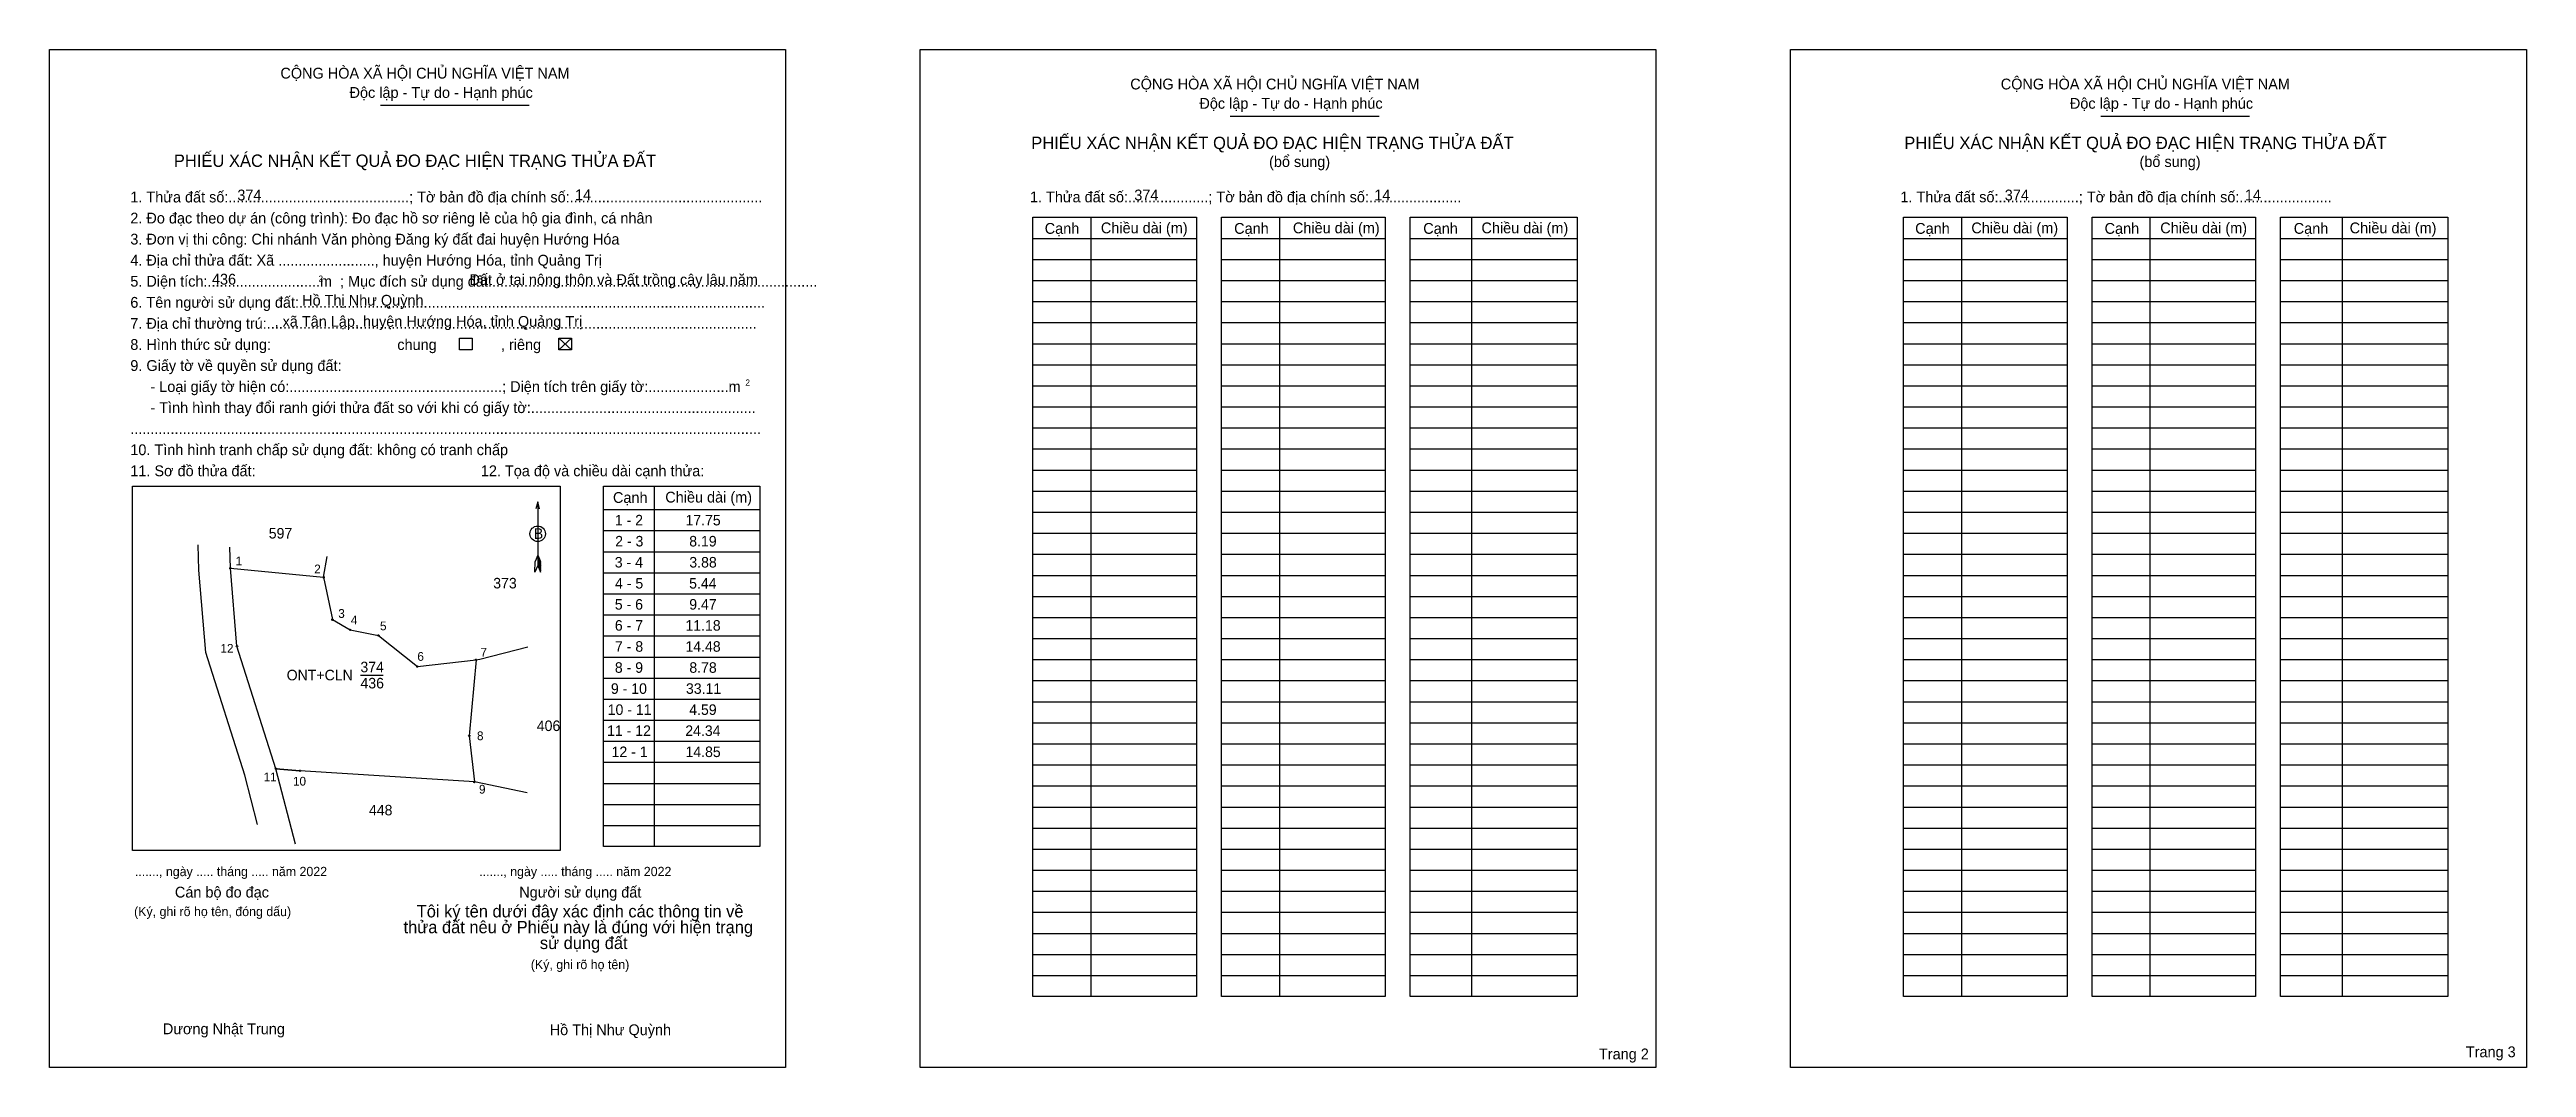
# Model space of a CAD drawing. Extents: x 548519 to 548988, y 1836291 to 1836484.
import ezdxf

# ---------------------------------------------------------------- set-up
doc = ezdxf.new("R2010")
doc.units = 0
for name, color, linetype in [('Level 1', 7, 'Continuous'), ('Level 10', 7, 'Continuous'), ('Level 11', 7, 'Continuous'), ('Level 13', 7, 'Continuous'), ('Level 2', 7, 'Continuous'), ('Level 25', 7, 'Continuous'), ('Level 27', 7, 'Continuous'), ('Level 36', 7, 'Continuous'), ('Level 48', 7, 'Continuous'), ('Level 50', 7, 'Continuous'), ('Level 52', 7, 'Continuous'), ('Level 55', 7, 'Continuous'), ('Level 6', 7, 'Continuous'), ('Level 9', 7, 'Continuous')]:
    doc.layers.add(name, color=color, linetype=linetype)

msp = doc.modelspace()

# ---------------------------------------------------------------- linework, layer by layer
at = {"layer": 'Level 1'}
for p, q in [((548518.79, 1836483.59), (548518.79, 1836483.59)), ((548683.74, 1836483.59), (548683.74, 1836483.59)), ((548581.5, 1836473.03), (548609.7, 1836473.03)), ((548742.53, 1836470.98), (548770.73, 1836470.98)), ((548907.48, 1836470.98), (548935.68, 1836470.98)), ((548716.13, 1836451.8), (548716.13, 1836304.14)), ((548751.85, 1836451.8), (548751.85, 1836304.14)), ((548788.25, 1836451.8), (548788.25, 1836304.14)), ((548881.07, 1836451.8), (548881.07, 1836304.14)), ((548916.8, 1836451.8), (548916.8, 1836304.14)), ((548953.2, 1836451.8), (548953.2, 1836304.14)), ((548705.15, 1836447.81), (548736.15, 1836447.81)), ((548740.88, 1836447.81), (548771.87, 1836447.81)), ((548776.61, 1836447.81), (548808.27, 1836447.81)), ((548870.1, 1836447.81), (548901.09, 1836447.81)), ((548905.83, 1836447.81), (548936.82, 1836447.81)), ((548941.56, 1836447.81), (548973.22, 1836447.81)), ((548705.15, 1836443.82), (548736.15, 1836443.82)), ((548705.15, 1836439.83), (548736.15, 1836439.83)), ((548740.88, 1836443.82), (548771.87, 1836443.82)), ((548740.88, 1836439.83), (548771.87, 1836439.83)), ((548776.61, 1836443.82), (548808.27, 1836443.82)), ((548776.61, 1836439.83), (548808.27, 1836439.83)), ((548870.1, 1836443.82), (548901.09, 1836443.82)), ((548870.1, 1836439.83), (548901.09, 1836439.83)), ((548905.83, 1836443.82), (548936.82, 1836443.82)), ((548905.83, 1836439.83), (548936.82, 1836439.83)), ((548941.56, 1836443.82), (548973.22, 1836443.82)), ((548941.56, 1836439.83), (548973.22, 1836439.83)), ((548705.15, 1836435.83), (548736.15, 1836435.83)), ((548740.88, 1836435.83), (548771.87, 1836435.83)), ((548776.61, 1836435.83), (548808.27, 1836435.83)), ((548870.1, 1836435.83), (548901.09, 1836435.83)), ((548905.83, 1836435.83), (548936.82, 1836435.83)), ((548941.56, 1836435.83), (548973.22, 1836435.83)), ((548705.15, 1836431.84), (548736.15, 1836431.84)), ((548740.88, 1836431.84), (548771.87, 1836431.84)), ((548776.61, 1836431.84), (548808.27, 1836431.84)), ((548870.1, 1836431.84), (548901.09, 1836431.84)), ((548905.83, 1836431.84), (548936.82, 1836431.84)), ((548941.56, 1836431.84), (548973.22, 1836431.84)), ((548615.3, 1836428.89), (548617.69, 1836426.66)), ((548615.3, 1836426.66), (548617.69, 1836428.89)), ((548705.15, 1836427.85), (548736.15, 1836427.85)), ((548740.88, 1836427.85), (548771.87, 1836427.85)), ((548776.61, 1836427.85), (548808.27, 1836427.85)), ((548870.1, 1836427.85), (548901.09, 1836427.85)), ((548905.83, 1836427.85), (548936.82, 1836427.85)), ((548941.56, 1836427.85), (548973.22, 1836427.85)), ((548705.15, 1836423.86), (548736.15, 1836423.86)), ((548740.88, 1836423.86), (548771.87, 1836423.86)), ((548776.61, 1836423.86), (548808.27, 1836423.86)), ((548870.1, 1836423.86), (548901.09, 1836423.86)), ((548905.83, 1836423.86), (548936.82, 1836423.86)), ((548941.56, 1836423.86), (548973.22, 1836423.86)), ((548705.15, 1836419.87), (548736.15, 1836419.87)), ((548705.15, 1836415.88), (548736.15, 1836415.88)), ((548740.88, 1836419.87), (548771.87, 1836419.87)), ((548740.88, 1836415.88), (548771.87, 1836415.88)), ((548776.61, 1836419.87), (548808.27, 1836419.87)), ((548776.61, 1836415.88), (548808.27, 1836415.88)), ((548870.1, 1836419.87), (548901.09, 1836419.87)), ((548870.1, 1836415.88), (548901.09, 1836415.88)), ((548905.83, 1836419.87), (548936.82, 1836419.87)), ((548905.83, 1836415.88), (548936.82, 1836415.88)), ((548941.56, 1836419.87), (548973.22, 1836419.87)), ((548941.56, 1836415.88), (548973.22, 1836415.88)), ((548705.15, 1836411.89), (548736.15, 1836411.89)), ((548740.88, 1836411.89), (548771.87, 1836411.89)), ((548776.61, 1836411.89), (548808.27, 1836411.89)), ((548870.1, 1836411.89), (548901.09, 1836411.89)), ((548905.83, 1836411.89), (548936.82, 1836411.89)), ((548941.56, 1836411.89), (548973.22, 1836411.89)), ((548705.15, 1836407.9), (548736.15, 1836407.9)), ((548740.88, 1836407.9), (548771.87, 1836407.9)), ((548776.61, 1836407.9), (548808.27, 1836407.9)), ((548870.1, 1836407.9), (548901.09, 1836407.9)), ((548905.83, 1836407.9), (548936.82, 1836407.9)), ((548941.56, 1836407.9), (548973.22, 1836407.9)), ((548705.15, 1836403.91), (548736.15, 1836403.91)), ((548740.88, 1836403.91), (548771.87, 1836403.91)), ((548776.61, 1836403.91), (548808.27, 1836403.91)), ((548870.1, 1836403.91), (548901.09, 1836403.91)), ((548905.83, 1836403.91), (548936.82, 1836403.91)), ((548941.56, 1836403.91), (548973.22, 1836403.91)), ((548534.5, 1836400.85), (548534.5, 1836400.85)), ((548611.29, 1836397.87), (548611.29, 1836385.8)), ((548633.34, 1836400.87), (548633.34, 1836332.56)), ((548705.15, 1836399.92), (548736.15, 1836399.92)), ((548740.88, 1836399.92), (548771.87, 1836399.92)), ((548776.61, 1836399.92), (548808.27, 1836399.92)), ((548870.1, 1836399.92), (548901.09, 1836399.92)), ((548905.83, 1836399.92), (548936.82, 1836399.92)), ((548941.56, 1836399.92), (548973.22, 1836399.92)), ((548623.76, 1836396.42), (548653.36, 1836396.42)), ((548623.76, 1836392.43), (548653.36, 1836392.43)), ((548705.15, 1836395.93), (548736.15, 1836395.93)), ((548740.88, 1836395.93), (548771.87, 1836395.93)), ((548776.61, 1836395.93), (548808.27, 1836395.93)), ((548870.1, 1836395.93), (548901.09, 1836395.93)), ((548905.83, 1836395.93), (548936.82, 1836395.93)), ((548941.56, 1836395.93), (548973.22, 1836395.93)), ((548611.29, 1836387.79), (548610.79, 1836386.56)), ((548611.29, 1836387.79), (548611.81, 1836386.56)), ((548623.76, 1836388.44), (548653.36, 1836388.44)), ((548705.15, 1836391.94), (548736.15, 1836391.94)), ((548705.15, 1836387.94), (548736.15, 1836387.94)), ((548740.88, 1836391.94), (548771.87, 1836391.94)), ((548740.88, 1836387.94), (548771.87, 1836387.94)), ((548776.61, 1836391.94), (548808.27, 1836391.94)), ((548776.61, 1836387.94), (548808.27, 1836387.94)), ((548870.1, 1836391.94), (548901.09, 1836391.94)), ((548870.1, 1836387.94), (548901.09, 1836387.94)), ((548905.83, 1836391.94), (548936.82, 1836391.94)), ((548905.83, 1836387.94), (548936.82, 1836387.94)), ((548941.56, 1836391.94), (548973.22, 1836391.94)), ((548941.56, 1836387.94), (548973.22, 1836387.94)), ((548610.76, 1836384.57), (548610.79, 1836386.56)), ((548611.29, 1836385.8), (548610.76, 1836384.57)), ((548611.29, 1836387.62), (548611.81, 1836386.38)), ((548611.29, 1836387.45), (548611.81, 1836386.21)), ((548611.29, 1836387.27), (548611.81, 1836386.03)), ((548611.29, 1836387.09), (548611.81, 1836385.85)), ((548611.29, 1836386.92), (548611.81, 1836385.67)), ((548611.29, 1836386.75), (548611.81, 1836385.49)), ((548611.29, 1836386.58), (548611.82, 1836385.31)), ((548611.29, 1836386.4), (548611.82, 1836385.13)), ((548611.29, 1836386.23), (548611.82, 1836384.95)), ((548611.29, 1836386.06), (548611.83, 1836384.78)), ((548611.29, 1836385.8), (548611.83, 1836384.57)), ((548611.83, 1836384.57), (548611.81, 1836386.56)), ((548623.76, 1836384.44), (548653.36, 1836384.44)), ((548705.15, 1836383.95), (548736.15, 1836383.95)), ((548740.88, 1836383.95), (548771.87, 1836383.95)), ((548776.61, 1836383.95), (548808.27, 1836383.95)), ((548870.1, 1836383.95), (548901.09, 1836383.95)), ((548905.83, 1836383.95), (548936.82, 1836383.95)), ((548941.56, 1836383.95), (548973.22, 1836383.95)), ((548623.76, 1836380.45), (548653.36, 1836380.45)), ((548705.15, 1836379.96), (548736.15, 1836379.96)), ((548740.88, 1836379.96), (548771.87, 1836379.96)), ((548776.61, 1836379.96), (548808.27, 1836379.96)), ((548870.1, 1836379.96), (548901.09, 1836379.96)), ((548905.83, 1836379.96), (548936.82, 1836379.96)), ((548941.56, 1836379.96), (548973.22, 1836379.96)), ((548623.76, 1836376.46), (548653.36, 1836376.46)), ((548705.15, 1836375.97), (548736.15, 1836375.97)), ((548740.88, 1836375.97), (548771.87, 1836375.97)), ((548776.61, 1836375.97), (548808.27, 1836375.97)), ((548870.1, 1836375.97), (548901.09, 1836375.97)), ((548905.83, 1836375.97), (548936.82, 1836375.97)), ((548941.56, 1836375.97), (548973.22, 1836375.97)), ((548623.76, 1836372.47), (548653.36, 1836372.47)), ((548705.15, 1836371.98), (548736.15, 1836371.98)), ((548740.88, 1836371.98), (548771.87, 1836371.98)), ((548776.61, 1836371.98), (548808.27, 1836371.98)), ((548870.1, 1836371.98), (548901.09, 1836371.98)), ((548905.83, 1836371.98), (548936.82, 1836371.98)), ((548941.56, 1836371.98), (548973.22, 1836371.98)), ((548623.76, 1836368.48), (548653.36, 1836368.48)), ((548623.76, 1836364.49), (548653.36, 1836364.49)), ((548705.15, 1836367.99), (548736.15, 1836367.99)), ((548740.88, 1836367.99), (548771.87, 1836367.99)), ((548776.61, 1836367.99), (548808.27, 1836367.99)), ((548870.1, 1836367.99), (548901.09, 1836367.99)), ((548905.83, 1836367.99), (548936.82, 1836367.99)), ((548941.56, 1836367.99), (548973.22, 1836367.99)), ((548623.76, 1836360.5), (548653.36, 1836360.5)), ((548705.15, 1836364), (548736.15, 1836364)), ((548705.15, 1836360.01), (548736.15, 1836360.01)), ((548740.88, 1836364), (548771.87, 1836364)), ((548740.88, 1836360.01), (548771.87, 1836360.01)), ((548776.61, 1836364), (548808.27, 1836364)), ((548776.61, 1836360.01), (548808.27, 1836360.01)), ((548870.1, 1836364), (548901.09, 1836364)), ((548870.1, 1836360.01), (548901.09, 1836360.01)), ((548905.83, 1836364), (548936.82, 1836364)), ((548905.83, 1836360.01), (548936.82, 1836360.01)), ((548941.56, 1836364), (548973.22, 1836364)), ((548941.56, 1836360.01), (548973.22, 1836360.01)), ((548623.76, 1836356.51), (548653.36, 1836356.51)), ((548705.15, 1836356.02), (548736.15, 1836356.02)), ((548740.88, 1836356.02), (548771.87, 1836356.02)), ((548776.61, 1836356.02), (548808.27, 1836356.02)), ((548870.1, 1836356.02), (548901.09, 1836356.02)), ((548905.83, 1836356.02), (548936.82, 1836356.02)), ((548941.56, 1836356.02), (548973.22, 1836356.02)), ((548623.76, 1836352.52), (548653.36, 1836352.52)), ((548705.15, 1836352.03), (548736.15, 1836352.03)), ((548740.88, 1836352.03), (548771.87, 1836352.03)), ((548776.61, 1836352.03), (548808.27, 1836352.03)), ((548870.1, 1836352.03), (548901.09, 1836352.03)), ((548905.83, 1836352.03), (548936.82, 1836352.03)), ((548941.56, 1836352.03), (548973.22, 1836352.03)), ((548623.76, 1836348.53), (548653.36, 1836348.53)), ((548705.15, 1836348.04), (548736.15, 1836348.04)), ((548740.88, 1836348.04), (548771.87, 1836348.04)), ((548776.61, 1836348.04), (548808.27, 1836348.04)), ((548870.1, 1836348.04), (548901.09, 1836348.04)), ((548905.83, 1836348.04), (548936.82, 1836348.04)), ((548941.56, 1836348.04), (548973.22, 1836348.04)), ((548623.76, 1836344.54), (548653.36, 1836344.54)), ((548705.15, 1836344.05), (548736.15, 1836344.05)), ((548740.88, 1836344.05), (548771.87, 1836344.05)), ((548776.61, 1836344.05), (548808.27, 1836344.05)), ((548870.1, 1836344.05), (548901.09, 1836344.05)), ((548905.83, 1836344.05), (548936.82, 1836344.05)), ((548941.56, 1836344.05), (548973.22, 1836344.05)), ((548623.76, 1836340.55), (548653.36, 1836340.55)), ((548623.76, 1836336.55), (548653.36, 1836336.55)), ((548705.15, 1836340.05), (548736.15, 1836340.05)), ((548705.15, 1836336.06), (548736.15, 1836336.06)), ((548740.88, 1836340.05), (548771.87, 1836340.05)), ((548740.88, 1836336.06), (548771.87, 1836336.06)), ((548776.61, 1836340.05), (548808.27, 1836340.05)), ((548776.61, 1836336.06), (548808.27, 1836336.06)), ((548870.1, 1836340.05), (548901.09, 1836340.05)), ((548870.1, 1836336.06), (548901.09, 1836336.06)), ((548905.83, 1836340.05), (548936.82, 1836340.05)), ((548905.83, 1836336.06), (548936.82, 1836336.06)), ((548941.56, 1836340.05), (548973.22, 1836340.05)), ((548941.56, 1836336.06), (548973.22, 1836336.06)), ((548615.56, 1836331.8), (548615.56, 1836331.8)), ((548705.15, 1836332.07), (548736.15, 1836332.07)), ((548740.88, 1836332.07), (548771.87, 1836332.07)), ((548776.61, 1836332.07), (548808.27, 1836332.07)), ((548870.1, 1836332.07), (548901.09, 1836332.07)), ((548905.83, 1836332.07), (548936.82, 1836332.07)), ((548941.56, 1836332.07), (548973.22, 1836332.07)), ((548705.15, 1836328.08), (548736.15, 1836328.08)), ((548740.88, 1836328.08), (548771.87, 1836328.08)), ((548776.61, 1836328.08), (548808.27, 1836328.08)), ((548870.1, 1836328.08), (548901.09, 1836328.08)), ((548905.83, 1836328.08), (548936.82, 1836328.08)), ((548941.56, 1836328.08), (548973.22, 1836328.08)), ((548705.15, 1836324.09), (548736.15, 1836324.09)), ((548740.88, 1836324.09), (548771.87, 1836324.09)), ((548776.61, 1836324.09), (548808.27, 1836324.09)), ((548870.1, 1836324.09), (548901.09, 1836324.09)), ((548905.83, 1836324.09), (548936.82, 1836324.09)), ((548941.56, 1836324.09), (548973.22, 1836324.09)), ((548705.15, 1836320.1), (548736.15, 1836320.1)), ((548740.88, 1836320.1), (548771.87, 1836320.1)), ((548776.61, 1836320.1), (548808.27, 1836320.1)), ((548870.1, 1836320.1), (548901.09, 1836320.1)), ((548905.83, 1836320.1), (548936.82, 1836320.1)), ((548941.56, 1836320.1), (548973.22, 1836320.1)), ((548705.15, 1836316.11), (548736.15, 1836316.11)), ((548740.88, 1836316.11), (548771.87, 1836316.11)), ((548776.61, 1836316.11), (548808.27, 1836316.11)), ((548870.1, 1836316.11), (548901.09, 1836316.11)), ((548905.83, 1836316.11), (548936.82, 1836316.11)), ((548941.56, 1836316.11), (548973.22, 1836316.11)), ((548705.15, 1836312.12), (548736.15, 1836312.12)), ((548705.15, 1836308.13), (548736.15, 1836308.13)), ((548740.88, 1836312.12), (548771.87, 1836312.12)), ((548740.88, 1836308.13), (548771.87, 1836308.13)), ((548776.61, 1836312.12), (548808.27, 1836312.12)), ((548776.61, 1836308.13), (548808.27, 1836308.13)), ((548870.1, 1836312.12), (548901.09, 1836312.12)), ((548870.1, 1836308.13), (548901.09, 1836308.13)), ((548905.83, 1836312.12), (548936.82, 1836312.12)), ((548905.83, 1836308.13), (548936.82, 1836308.13)), ((548941.56, 1836312.12), (548973.22, 1836312.12)), ((548941.56, 1836308.13), (548973.22, 1836308.13)), ((548658.26, 1836290.7), (548658.26, 1836290.7)), ((548823.2, 1836290.7), (548823.2, 1836290.7))]:
    msp.add_line(p, q, dxfattribs=at)
for points in [[(548705.15, 1836451.8), (548736.15, 1836451.8), (548736.15, 1836304.14), (548705.15, 1836304.14)], [(548740.88, 1836451.8), (548771.87, 1836451.8), (548771.87, 1836304.14), (548740.88, 1836304.14)], [(548776.61, 1836451.8), (548808.27, 1836451.8), (548808.27, 1836304.14), (548776.61, 1836304.14)], [(548870.1, 1836451.8), (548901.09, 1836451.8), (548901.09, 1836304.14), (548870.1, 1836304.14)], [(548905.83, 1836451.8), (548936.82, 1836451.8), (548936.82, 1836304.14), (548905.83, 1836304.14)], [(548941.56, 1836451.8), (548973.22, 1836451.8), (548973.22, 1836304.14), (548941.56, 1836304.14)], [(548534.5, 1836400.85), (548615.56, 1836400.85), (548615.56, 1836331.8), (548534.5, 1836331.8)], [(548623.76, 1836400.87), (548653.36, 1836400.87), (548653.36, 1836332.56), (548623.76, 1836332.56)]]:
    msp.add_lwpolyline(points, close=True, dxfattribs=at)
msp.add_lwpolyline([(548611.64, 1836396.59), (548611.29, 1836397.87), (548610.95, 1836396.59)], dxfattribs=at)
msp.add_circle((548611.29, 1836391.83), 1.47, dxfattribs=at)
at = {"layer": 'Level 10'}
msp.add_lwpolyline([(548554.31, 1836370.51), (548553.06, 1836385.31), (548570.73, 1836383.58), (548572.4, 1836375.56), (548575.76, 1836373.62), (548581.1, 1836372.56), (548588.51, 1836366.67), (548599.62, 1836367.95), (548598.34, 1836353.53), (548599.29, 1836344.8), (548566.25, 1836346.93), (548561.68, 1836347.31)], close=True, dxfattribs=at)
at = {"layer": 'Level 11'}
for centre in [(548553.06, 1836385.31), (548570.73, 1836383.58), (548572.4, 1836375.56), (548575.76, 1836373.62), (548554.31, 1836370.51), (548554.31, 1836370.51), (548581.1, 1836372.56), (548588.51, 1836366.67), (548599.62, 1836367.95), (548598.34, 1836353.53), (548561.68, 1836347.31), (548566.25, 1836346.93), (548599.29, 1836344.8)]:
    msp.add_circle(centre, 0.133, dxfattribs=at)
at = {"layer": 'Level 2'}
for points in [[(548518.79, 1836483.59), (548658.25, 1836483.59), (548658.25, 1836290.7), (548518.79, 1836290.7)], [(548683.74, 1836483.59), (548823.2, 1836483.59), (548823.2, 1836290.7), (548683.74, 1836290.7)], [(548848.69, 1836483.59), (548988.15, 1836483.59), (548988.15, 1836290.7), (548848.69, 1836290.7)]]:
    msp.add_lwpolyline(points, close=True, dxfattribs=at)
at = {"layer": 'Level 25'}
for q in [(548554.31, 1836370.51), (548566.25, 1836346.93)]:
    msp.add_line((548561.68, 1836347.31), q, dxfattribs=at)
at = {"layer": 'Level 27'}
for p, q in [((548553.06, 1836385.31), (548552.94, 1836389.3)), ((548570.73, 1836383.58), (548571.38, 1836387.52))]:
    msp.add_line(p, q, dxfattribs=at)
at = {"layer": 'Level 50'}
for points in [[(548596.45, 1836428.89), (548598.85, 1836428.89), (548598.85, 1836426.66), (548596.45, 1836426.66)], [(548615.3, 1836428.89), (548617.69, 1836428.89), (548617.69, 1836426.66), (548615.3, 1836426.66)]]:
    msp.add_lwpolyline(points, close=True, dxfattribs=at)
at = {"layer": 'Level 9'}
for p, q in [((548547.07, 1836384.94), (548546.93, 1836389.72)), ((548548.39, 1836369.33), (548547.07, 1836384.94)), ((548555.77, 1836346.1), (548548.39, 1836369.33)), ((548600.33, 1836368.04), (548609.42, 1836370.41)), ((548577.7, 1836365.06), (548582.03, 1836365.06)), ((548599.62, 1836367.95), (548600.33, 1836368.04)), ((548558.17, 1836336.74), (548555.77, 1836346.1)), ((548565.42, 1836333.02), (548561.68, 1836347.31)), ((548609.27, 1836342.77), (548599.29, 1836344.8))]:
    msp.add_line(p, q, dxfattribs=at)

# ---------------------------------------------------------------- texts
at = {"layer": 'Level 1'}
for s, height, p in [('CỘNG HÒA XÃ HỘI CHỦ NGHĨA VIỆT NAM', 2.0485, (548562.54, 1836478.09)), ('CỘNG HÒA XÃ HỘI CHỦ NGHĨA VIỆT NAM', 2.0485, (548723.58, 1836476.03)), ('CỘNG HÒA XÃ HỘI CHỦ NGHĨA VIỆT NAM', 2.0485, (548888.53, 1836476.03)), ('Độc lập - Tự do - Hạnh phúc', 2.0485, (548575.64, 1836474.43)), ('Độc lập - Tự do - Hạnh phúc', 2.0485, (548736.68, 1836472.37)), ('Độc lập - Tự do - Hạnh phúc', 2.0485, (548901.63, 1836472.37)), ('PHIẾU XÁC NHẬN KẾT QUẢ ĐO ĐẠC HIỆN TRẠNG THỬA ĐẤT', 2.3414, (548704.82, 1836464.73)), ('PHIẾU XÁC NHẬN KẾT QUẢ ĐO ĐẠC HIỆN TRẠNG THỬA ĐẤT', 2.3414, (548870.25, 1836464.73)), ('PHIẾU XÁC NHẬN KẾT QUẢ ĐO ĐẠC HIỆN TRẠNG THỬA ĐẤT', 2.3414, (548542.35, 1836461.36)), ('(bổ sung)', 2.049, (548749.88, 1836461.33)), ('(bổ sung)', 2.049, (548914.83, 1836461.33)), ('1. Thửa đất số:.............................................; Tờ bản đồ địa chính số:................................................', 2.04852, (548534.1, 1836454.62)), ('1. Thửa đất số:....................; Tờ bản đồ địa chính số:.......................', 2.0485, (548704.57, 1836454.64)), ('1. Thửa đất số:....................; Tờ bản đồ địa chính số:.......................', 2.0485, (548869.52, 1836454.64)), ('3. Đơn vị thi công: Chi nhánh Văn phòng Đăng ký đất đai huyện Hướng Hóa', 2.0485, (548534.1, 1836446.64)), ('2. Đo đạc theo dự án (công trình): Đo đạc hồ sơ riêng lẻ của hộ gia đình, cá nhân', 2.0485, (548534.1, 1836450.63)), ('Cạnh', 2.049, (548707.37, 1836448.67)), ('Chiều dài (m)', 2.0485, (548718.01, 1836448.77)), ('Cạnh', 2.049, (548743.27, 1836448.67)), ('Chiều dài (m)', 2.0485, (548754.4, 1836448.77)), ('Cạnh', 2.049, (548779.1, 1836448.67)), ('Chiều dài (m)', 2.0485, (548790.13, 1836448.77)), ('Cạnh', 2.049, (548872.32, 1836448.67)), ('Chiều dài (m)', 2.0485, (548882.96, 1836448.77)), ('Cạnh', 2.049, (548908.21, 1836448.67)), ('Chiều dài (m)', 2.0485, (548918.76, 1836448.77)), ('Cạnh', 2.049, (548944.05, 1836448.67)), ('Chiều dài (m)', 2.0485, (548954.65, 1836448.77)), ('4. Địa chỉ thửa đất: Xã ........................, huyện Hướng Hóa, tỉnh Quảng Trị', 2.0485, (548534.1, 1836442.65)), ('5. Diện tích:............................m  ; Mục đích sử dụng đất:.................................................................................', 2.04852, (548534.1, 1836438.66)), ('2', 1.17, (548569.75, 1836439.59)), ('6. Tên người sử dụng đất:....................................................................................................................', 2.04852, (548534.1, 1836434.66)), ('7. Địa chỉ thường trú:..........................................................................................................................', 2.04852, (548534.1, 1836430.67)), ('chung                , riêng', 2.0485, (548584.69, 1836426.66)), ('9. Giấy tờ về quyền sử dụng đất:', 2.0485, (548534.1, 1836422.69)), ('     - Loại giấy tờ hiện có:.....................................................; Diện tích trên giấy tờ:....................m', 2.04852, (548534.1, 1836418.7)), ('2', 1.17, (548650.65, 1836419.9)), ('     - Tình hình thay đổi ranh giới thửa đất so với khi có giấy tờ:........................................................', 2.04852, (548534.1, 1836414.71)), ('10. Tình hình tranh chấp sử dụng đất: không có tranh chấp', 2.0485, (548534.1, 1836406.73)), ('.............................................................................................................................................................', 2.04852, (548534.1, 1836410.72)), ('11. Sơ đồ thửa đất:', 2.0485, (548534.1, 1836402.74)), ('12. Tọa độ và chiều dài cạnh thửa:', 2.0485, (548600.52, 1836402.74)), ('Cạnh', 2.049, (548625.56, 1836397.68)), ('Chiều dài (m)', 2.0485, (548635.47, 1836397.75)), ('B', 2, (548610.56, 1836390.87)), ('......., ngày ..... tháng ..... năm 2022', 1.756, (548534.97, 1836326.96)), ('......., ngày ..... tháng ..... năm 2022', 1.756, (548600.21, 1836326.96)), ('Cán bộ đo đạc', 2.0485, (548542.55, 1836322.9)), ('Người sử dụng đất', 2.0485, (548607.8, 1836322.9)), ('(Ký, ghi rõ họ tên, đóng dấu)', 1.756, (548534.81, 1836319.38)), ('thửa đất nêu ở Phiếu này là đúng với hiện trạng', 2.3279, (548585.88, 1836316.14)), ('Tôi ký tên dưới đây xác định các thông tin về', 2.3279, (548588.37, 1836319.14)), ('sử dụng đất', 2.3279, (548611.71, 1836313.14)), ('(Ký, ghi rõ họ tên)', 1.756, (548609.99, 1836309.33)), ('Dương Nhật Trung', 2.0485, (548540.27, 1836297)), ('Trang 2', 2.049, (548812.4, 1836292.24)), ('Trang 3', 2.049, (548976.66, 1836292.64))]:
    msp.add_text(s, height=height, dxfattribs=at).set_placement(p)
at = {"layer": 'Level 13'}
for s, p in [('ONT+CLN', (548563.73, 1836364.06)), ('436', (548577.71, 1836362.53)), ('374', (548577.7, 1836365.59))]:
    msp.add_text(s, height=1.995, dxfattribs=at).set_placement(p)
at = {"layer": 'Level 36'}
for s, p in [('597', (548560.33, 1836390.93)), ('373', (548602.87, 1836381.48)), ('406', (548611.12, 1836354.45)), ('448', (548579.32, 1836338.47))]:
    msp.add_text(s, height=1.995, dxfattribs=at).set_placement(p)
at = {"layer": 'Level 48'}
msp.add_text('8. Hình thức sử dụng:', height=2.0486, dxfattribs=at).set_placement((548534.1, 1836426.68))
at = {"layer": 'Level 52'}
for s, p in [('1 - 2', (548625.91, 1836393.42)), ('17.75', (548639.3, 1836393.42)), ('2 - 3', (548625.98, 1836389.43)), ('8.19', (548640.01, 1836389.43)), ('3 - 4', (548625.9, 1836385.44)), ('4 - 5', (548625.95, 1836381.45)), ('5.44', (548639.99, 1836381.45)), ('3.88', (548640.03, 1836385.44)), ('5 - 6', (548625.91, 1836377.46)), ('9.47', (548640.01, 1836377.46)), ('6 - 7', (548625.92, 1836373.47)), ('11.18', (548639.29, 1836373.47)), ('7 - 8', (548625.94, 1836369.48)), ('14.48', (548639.29, 1836369.48)), ('8 - 9', (548625.92, 1836365.49)), ('8.78', (548640.03, 1836365.49)), ('10 - 11', (548624.56, 1836357.51)), ('9 - 10', (548625.17, 1836361.5)), ('33.11', (548639.39, 1836361.5)), ('4.59', (548640.01, 1836357.51)), ('11 - 12', (548624.44, 1836353.52)), ('24.34', (548639.26, 1836353.52)), ('12 - 1', (548625.3, 1836349.52)), ('14.85', (548639.3, 1836349.52))]:
    msp.add_text(s, height=1.995, dxfattribs=at).set_placement(p)
at = {"layer": 'Level 55'}
for s, p in [('1', (548553.04, 1836385.31)), ('2', (548570.71, 1836383.58)), ('3', (548572.38, 1836375.56)), ('4', (548575.74, 1836373.62)), ('12', (548554.26, 1836370.51)), ('5', (548581.08, 1836372.56)), ('6', (548588.49, 1836366.67)), ('7', (548599.6, 1836367.95)), ('8', (548598.32, 1836353.53)), ('11', (548561.64, 1836347.31)), ('10', (548566.2, 1836346.93)), ('9', (548599.27, 1836344.8))]:
    msp.add_text(s, height=0.0665, dxfattribs=at).set_placement(p)
at = {"layer": 'Level 6'}
for s, height, p in [('374', 2.049, (548554.38, 1836455)), ('14', 2.049, (548618.36, 1836455.03)), ('374', 2.049, (548724.34, 1836455)), ('14', 2.049, (548769.84, 1836455.01)), ('374', 2.049, (548889.29, 1836455)), ('14', 2.049, (548934.79, 1836455.01)), ('436', 2.049, (548549.57, 1836439.05)), ('Đất ở tại nông thôn và Đất trồng cây lâu năm', 2.0486, (548598.38, 1836438.97)), ('Hồ Thị Như Quỳnh', 2.0486, (548566.66, 1836435.05)), (', xã Tân Lập, huyện Hướng Hóa, tỉnh Quảng Trị', 2.0486, (548561.43, 1836431.05)), ('Hồ Thị Như Quỳnh', 2.0486, (548613.57, 1836296.82))]:
    msp.add_text(s, height=height, dxfattribs=at).set_placement(p)
at = {"layer": 'Level 9'}
for s, height, p in [('1', 1.66, (548554.05, 1836385.84)), ('2', 1.66, (548568.95, 1836384.33)), ('3', 1.66, (548573.5, 1836375.9)), ('4', 1.66, (548575.89, 1836374.66)), ('5', 1.66, (548581.41, 1836373.54)), ('12', 1.663, (548551.18, 1836369.29)), ('6', 1.66, (548588.49, 1836367.76)), ('7', 1.66, (548600.45, 1836368.55)), ('8', 1.66, (548599.79, 1836352.72)), ('11', 1.663, (548559.36, 1836344.92)), ('10', 1.663, (548564.92, 1836344.11)), ('9', 1.66, (548600.17, 1836342.59))]:
    msp.add_text(s, height=height, dxfattribs=at).set_placement(p)

doc.saveas('drawing.dxf')
